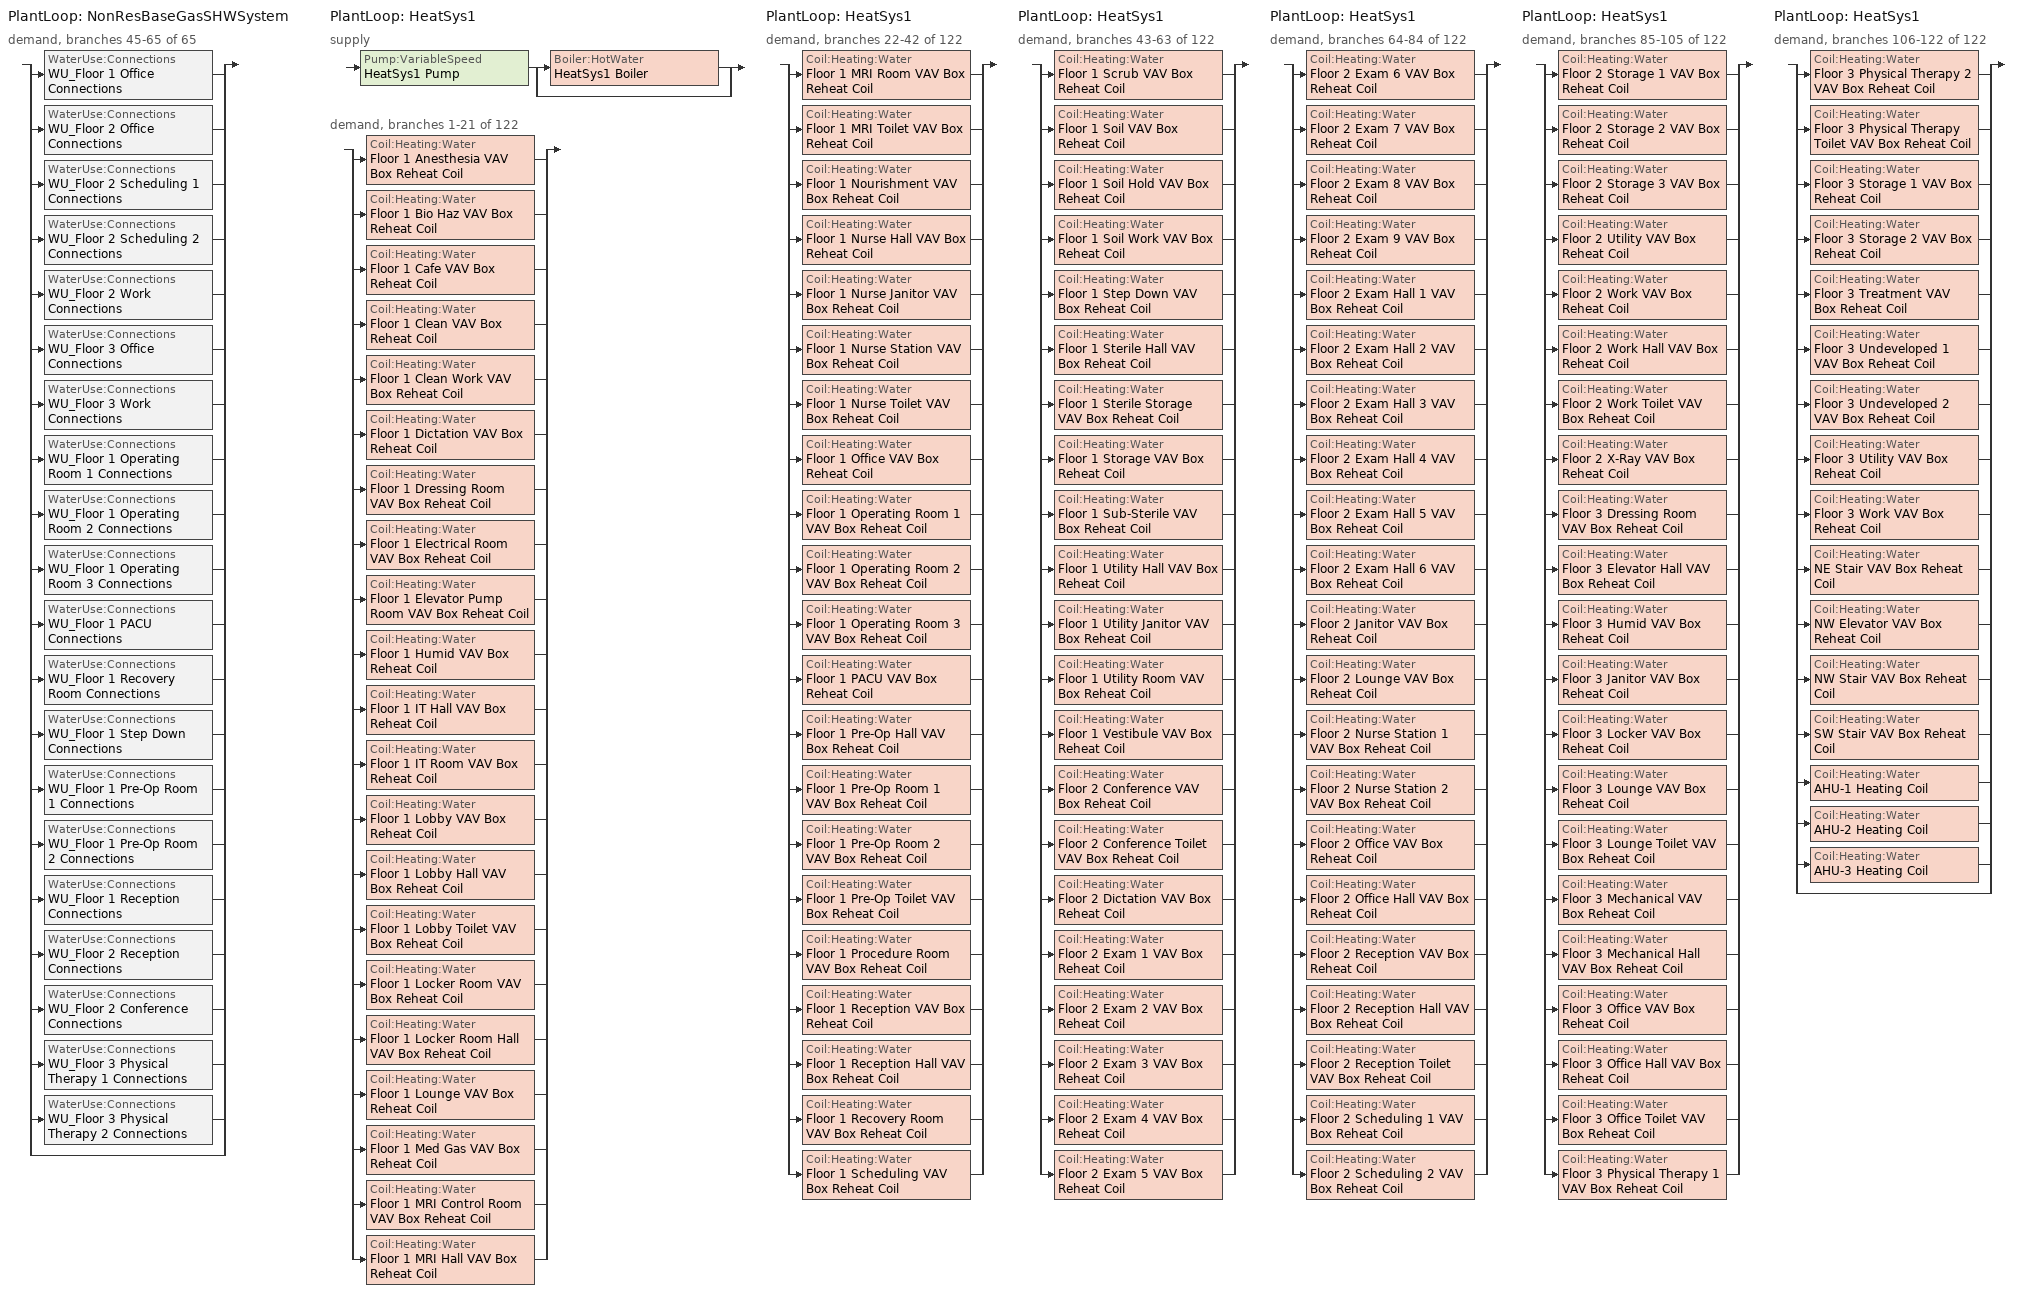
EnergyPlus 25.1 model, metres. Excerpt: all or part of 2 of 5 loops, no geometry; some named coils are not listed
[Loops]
PlantLoop 'NonResBaseGasSHWSystem'
 demand, branches 45-65 of 65: split
  | WaterUse:Connections 'WU_Floor 1 Office Connections'
  | WaterUse:Connections 'WU_Floor 2 Office Connections'
  | WaterUse:Connections 'WU_Floor 2 Scheduling 1 Connections'
  | WaterUse:Connections 'WU_Floor 2 Scheduling 2 Connections'
  | WaterUse:Connections 'WU_Floor 2 Work Connections'
  | WaterUse:Connections 'WU_Floor 3 Office Connections'
  | WaterUse:Connections 'WU_Floor 3 Work Connections'
  | WaterUse:Connections 'WU_Floor 1 Operating Room 1 Connections'
  | WaterUse:Connections 'WU_Floor 1 Operating Room 2 Connections'
  | WaterUse:Connections 'WU_Floor 1 Operating Room 3 Connections'
  | WaterUse:Connections 'WU_Floor 1 PACU Connections'
  | WaterUse:Connections 'WU_Floor 1 Recovery Room Connections'
  | WaterUse:Connections 'WU_Floor 1 Step Down Connections'
  | WaterUse:Connections 'WU_Floor 1 Pre-Op Room 1 Connections'
  | WaterUse:Connections 'WU_Floor 1 Pre-Op Room 2 Connections'
  | WaterUse:Connections 'WU_Floor 1 Reception Connections'
  | WaterUse:Connections 'WU_Floor 2 Reception Connections'
  | WaterUse:Connections 'WU_Floor 2 Conference Connections'
  | WaterUse:Connections 'WU_Floor 3 Physical Therapy 1 Connections'
  | WaterUse:Connections 'WU_Floor 3 Physical Therapy 2 Connections'
  | bypass
PlantLoop 'HeatSys1'
 supply: Pump:VariableSpeed 'HeatSys1 Pump' > split
  | Boiler:HotWater 'HeatSys1 Boiler'
  | bypass
 demand, branches 1-21 of 122: split
  | Coil:Heating:Water 'Floor 1 Anesthesia VAV Box Reheat Coil'
  | Coil:Heating:Water 'Floor 1 Bio Haz VAV Box Reheat Coil'
  | Coil:Heating:Water 'Floor 1 Cafe VAV Box Reheat Coil'
  | Coil:Heating:Water 'Floor 1 Clean VAV Box Reheat Coil'
  | Coil:Heating:Water 'Floor 1 Clean Work VAV Box Reheat Coil'
  | Coil:Heating:Water 'Floor 1 Dictation VAV Box Reheat Coil'
  | Coil:Heating:Water 'Floor 1 Dressing Room VAV Box Reheat Coil'
  | Coil:Heating:Water 'Floor 1 Electrical Room VAV Box Reheat Coil'
  | Coil:Heating:Water 'Floor 1 Elevator Pump Room VAV Box Reheat Coil'
  | Coil:Heating:Water 'Floor 1 Humid VAV Box Reheat Coil'
  | Coil:Heating:Water 'Floor 1 IT Hall VAV Box Reheat Coil'
  | Coil:Heating:Water 'Floor 1 IT Room VAV Box Reheat Coil'
  | Coil:Heating:Water 'Floor 1 Lobby VAV Box Reheat Coil'
  | Coil:Heating:Water 'Floor 1 Lobby Hall VAV Box Reheat Coil'
  | Coil:Heating:Water 'Floor 1 Lobby Toilet VAV Box Reheat Coil'
  | Coil:Heating:Water 'Floor 1 Locker Room VAV Box Reheat Coil'
  | Coil:Heating:Water 'Floor 1 Locker Room Hall VAV Box Reheat Coil'
  | Coil:Heating:Water 'Floor 1 Lounge VAV Box Reheat Coil'
  | Coil:Heating:Water 'Floor 1 Med Gas VAV Box Reheat Coil'
  | Coil:Heating:Water 'Floor 1 MRI Control Room VAV Box Reheat Coil'
  | Coil:Heating:Water 'Floor 1 MRI Hall VAV Box Reheat Coil'
PlantLoop 'HeatSys1'
 demand, branches 22-42 of 122: split
  | Coil:Heating:Water 'Floor 1 MRI Room VAV Box Reheat Coil'
  | Coil:Heating:Water 'Floor 1 MRI Toilet VAV Box Reheat Coil'
  | Coil:Heating:Water 'Floor 1 Nourishment VAV Box Reheat Coil'
  | Coil:Heating:Water 'Floor 1 Nurse Hall VAV Box Reheat Coil'
  | Coil:Heating:Water 'Floor 1 Nurse Janitor VAV Box Reheat Coil'
  | Coil:Heating:Water 'Floor 1 Nurse Station VAV Box Reheat Coil'
  | Coil:Heating:Water 'Floor 1 Nurse Toilet VAV Box Reheat Coil'
  | Coil:Heating:Water 'Floor 1 Office VAV Box Reheat Coil'
  | Coil:Heating:Water 'Floor 1 Operating Room 1 VAV Box Reheat Coil'
  | Coil:Heating:Water 'Floor 1 Operating Room 2 VAV Box Reheat Coil'
  | Coil:Heating:Water 'Floor 1 Operating Room 3 VAV Box Reheat Coil'
  | Coil:Heating:Water 'Floor 1 PACU VAV Box Reheat Coil'
  | Coil:Heating:Water 'Floor 1 Pre-Op Hall VAV Box Reheat Coil'
  | Coil:Heating:Water 'Floor 1 Pre-Op Room 1 VAV Box Reheat Coil'
  | Coil:Heating:Water 'Floor 1 Pre-Op Room 2 VAV Box Reheat Coil'
  | Coil:Heating:Water 'Floor 1 Pre-Op Toilet VAV Box Reheat Coil'
  | Coil:Heating:Water 'Floor 1 Procedure Room VAV Box Reheat Coil'
  | Coil:Heating:Water 'Floor 1 Reception VAV Box Reheat Coil'
  | Coil:Heating:Water 'Floor 1 Reception Hall VAV Box Reheat Coil'
  | Coil:Heating:Water 'Floor 1 Recovery Room VAV Box Reheat Coil'
  | Coil:Heating:Water 'Floor 1 Scheduling VAV Box Reheat Coil'
PlantLoop 'HeatSys1'
 demand, branches 43-63 of 122: split
  | Coil:Heating:Water 'Floor 1 Scrub VAV Box Reheat Coil'
  | Coil:Heating:Water 'Floor 1 Soil VAV Box Reheat Coil'
  | Coil:Heating:Water 'Floor 1 Soil Hold VAV Box Reheat Coil'
  | Coil:Heating:Water 'Floor 1 Soil Work VAV Box Reheat Coil'
  | Coil:Heating:Water 'Floor 1 Step Down VAV Box Reheat Coil'
  | Coil:Heating:Water 'Floor 1 Sterile Hall VAV Box Reheat Coil'
  | Coil:Heating:Water 'Floor 1 Sterile Storage VAV Box Reheat Coil'
  | Coil:Heating:Water 'Floor 1 Storage VAV Box Reheat Coil'
  | Coil:Heating:Water 'Floor 1 Sub-Sterile VAV Box Reheat Coil'
  | Coil:Heating:Water 'Floor 1 Utility Hall VAV Box Reheat Coil'
  | Coil:Heating:Water 'Floor 1 Utility Janitor VAV Box Reheat Coil'
  | Coil:Heating:Water 'Floor 1 Utility Room VAV Box Reheat Coil'
  | Coil:Heating:Water 'Floor 1 Vestibule VAV Box Reheat Coil'
  | Coil:Heating:Water 'Floor 2 Conference VAV Box Reheat Coil'
  | Coil:Heating:Water 'Floor 2 Conference Toilet VAV Box Reheat Coil'
  | Coil:Heating:Water 'Floor 2 Dictation VAV Box Reheat Coil'
  | Coil:Heating:Water 'Floor 2 Exam 1 VAV Box Reheat Coil'
  | Coil:Heating:Water 'Floor 2 Exam 2 VAV Box Reheat Coil'
  | Coil:Heating:Water 'Floor 2 Exam 3 VAV Box Reheat Coil'
  | Coil:Heating:Water 'Floor 2 Exam 4 VAV Box Reheat Coil'
  | Coil:Heating:Water 'Floor 2 Exam 5 VAV Box Reheat Coil'
PlantLoop 'HeatSys1'
 demand, branches 64-84 of 122: split
  | Coil:Heating:Water 'Floor 2 Exam 6 VAV Box Reheat Coil'
  | Coil:Heating:Water 'Floor 2 Exam 7 VAV Box Reheat Coil'
  | Coil:Heating:Water 'Floor 2 Exam 8 VAV Box Reheat Coil'
  | Coil:Heating:Water 'Floor 2 Exam 9 VAV Box Reheat Coil'
  | Coil:Heating:Water 'Floor 2 Exam Hall 1 VAV Box Reheat Coil'
  | Coil:Heating:Water 'Floor 2 Exam Hall 2 VAV Box Reheat Coil'
  | Coil:Heating:Water 'Floor 2 Exam Hall 3 VAV Box Reheat Coil'
  | Coil:Heating:Water 'Floor 2 Exam Hall 4 VAV Box Reheat Coil'
  | Coil:Heating:Water 'Floor 2 Exam Hall 5 VAV Box Reheat Coil'
  | Coil:Heating:Water 'Floor 2 Exam Hall 6 VAV Box Reheat Coil'
  | Coil:Heating:Water 'Floor 2 Janitor VAV Box Reheat Coil'
  | Coil:Heating:Water 'Floor 2 Lounge VAV Box Reheat Coil'
  | Coil:Heating:Water 'Floor 2 Nurse Station 1 VAV Box Reheat Coil'
  | Coil:Heating:Water 'Floor 2 Nurse Station 2 VAV Box Reheat Coil'
  | Coil:Heating:Water 'Floor 2 Office VAV Box Reheat Coil'
  | Coil:Heating:Water 'Floor 2 Office Hall VAV Box Reheat Coil'
  | Coil:Heating:Water 'Floor 2 Reception VAV Box Reheat Coil'
  | Coil:Heating:Water 'Floor 2 Reception Hall VAV Box Reheat Coil'
  | Coil:Heating:Water 'Floor 2 Reception Toilet VAV Box Reheat Coil'
  | Coil:Heating:Water 'Floor 2 Scheduling 1 VAV Box Reheat Coil'
  | Coil:Heating:Water 'Floor 2 Scheduling 2 VAV Box Reheat Coil'
PlantLoop 'HeatSys1'
 demand, branches 85-105 of 122: split
  | Coil:Heating:Water 'Floor 2 Storage 1 VAV Box Reheat Coil'
  | Coil:Heating:Water 'Floor 2 Storage 2 VAV Box Reheat Coil'
  | Coil:Heating:Water 'Floor 2 Storage 3 VAV Box Reheat Coil'
  | Coil:Heating:Water 'Floor 2 Utility VAV Box Reheat Coil'
  | Coil:Heating:Water 'Floor 2 Work VAV Box Reheat Coil'
  | Coil:Heating:Water 'Floor 2 Work Hall VAV Box Reheat Coil'
  | Coil:Heating:Water 'Floor 2 Work Toilet VAV Box Reheat Coil'
  | Coil:Heating:Water 'Floor 2 X-Ray VAV Box Reheat Coil'
  | Coil:Heating:Water 'Floor 3 Dressing Room VAV Box Reheat Coil'
  | Coil:Heating:Water 'Floor 3 Elevator Hall VAV Box Reheat Coil'
  | Coil:Heating:Water 'Floor 3 Humid VAV Box Reheat Coil'
  | Coil:Heating:Water 'Floor 3 Janitor VAV Box Reheat Coil'
  | Coil:Heating:Water 'Floor 3 Locker VAV Box Reheat Coil'
  | Coil:Heating:Water 'Floor 3 Lounge VAV Box Reheat Coil'
  | Coil:Heating:Water 'Floor 3 Lounge Toilet VAV Box Reheat Coil'
  | Coil:Heating:Water 'Floor 3 Mechanical VAV Box Reheat Coil'
  | Coil:Heating:Water 'Floor 3 Mechanical Hall VAV Box Reheat Coil'
  | Coil:Heating:Water 'Floor 3 Office VAV Box Reheat Coil'
  | Coil:Heating:Water 'Floor 3 Office Hall VAV Box Reheat Coil'
  | Coil:Heating:Water 'Floor 3 Office Toilet VAV Box Reheat Coil'
  | Coil:Heating:Water 'Floor 3 Physical Therapy 1 VAV Box Reheat Coil'
PlantLoop 'HeatSys1'
 demand, branches 106-122 of 122: split
  | Coil:Heating:Water 'Floor 3 Physical Therapy 2 VAV Box Reheat Coil'
  | Coil:Heating:Water 'Floor 3 Physical Therapy Toilet VAV Box Reheat Coil'
  | Coil:Heating:Water 'Floor 3 Storage 1 VAV Box Reheat Coil'
  | Coil:Heating:Water 'Floor 3 Storage 2 VAV Box Reheat Coil'
  | Coil:Heating:Water 'Floor 3 Treatment VAV Box Reheat Coil'
  | Coil:Heating:Water 'Floor 3 Undeveloped 1 VAV Box Reheat Coil'
  | Coil:Heating:Water 'Floor 3 Undeveloped 2 VAV Box Reheat Coil'
  | Coil:Heating:Water 'Floor 3 Utility VAV Box Reheat Coil'
  | Coil:Heating:Water 'Floor 3 Work VAV Box Reheat Coil'
  | Coil:Heating:Water 'NE Stair VAV Box Reheat Coil'
  | Coil:Heating:Water 'NW Elevator VAV Box Reheat Coil'
  | Coil:Heating:Water 'NW Stair VAV Box Reheat Coil'
  | Coil:Heating:Water 'SW Stair VAV Box Reheat Coil'
  | Coil:Heating:Water 'AHU-1 Heating Coil'
  | Coil:Heating:Water 'AHU-2 Heating Coil'
  | Coil:Heating:Water 'AHU-3 Heating Coil'
  | bypass
[Sizing:Plant]
HeatSys1: Loop Type=Heating; Design Loop Exit Temperature {C}=71.1111; Loop Design Temperature Difference {deltaC}=22.2222; Sizing Option=NonCoincident; Zone Timesteps in Averaging Window=1; Coincident Sizing Factor Mode=None
[Pump:VariableSpeed]
HeatSys1 Pump: Design Maximum Flow Rate {m3/s}=AUTOSIZE; Design Pump Head {Pa}=180705.7; Design Power Consumption {W}=AUTOSIZE; Motor Efficiency=0.909; Fraction of Motor Inefficiencies to Fluid Stream=0; Coefficient 1 of the Part Load Performance Curve=0; Coefficient 2 of the Part Load Performance Curve=3.2485; Coefficient 3 of the Part Load Performance Curve=-4.7443; Coefficient 4 of the Part Load Performance Curve=2.5295; Design Minimum Flow Rate {m3/s}=Autosize; Pump Control Type=Intermittent; Design Shaft Power per Unit Flow Rate per Unit Head {W/((m3/s)-Pa)}=1.4999
[PlantLoop]
HeatSys1: Fluid Type=Water; Plant Equipment Operation Scheme=HeatSys1 Loop Operation Scheme List; Maximum Loop Temperature {C}=100; Minimum Loop Temperature {C}=10; Maximum Loop Flow Rate {m3/s}=AUTOSIZE; Minimum Loop Flow Rate {m3/s}=0; Plant Loop Volume {m3}=AUTOSIZE; Load Distribution Scheme=Optimal
[PlantEquipmentList]
HeatSys1 Equipment List: HeatSys1 Boiler
[PlantEquipmentOperation:HeatingLoad]
HeatSys1 Operation Scheme: Load Range 1 Lower Limit {W}=0; Load Range 1 Upper Limit {W}=1000000000000000; Range 1 Equipment List=HeatSys1 Equipment List
[PlantEquipmentOperationSchemes]
HeatSys1 Loop Operation Scheme List: Control Scheme 1=HeatSys1 Operation Scheme; Control Scheme 1 Schedule=Always On Discrete
[SetpointManager:Scheduled] Control Variable=Temperature; Schedule=BaseHWSystemTemp
Name | Setpoint Node or NodeList
HeatSys1 Loop Setpoint Manager | HeatSys1 Supply Outlet Node
HeatSys1 Boiler Setpoint Manager | HeatSys1 Supply Equipment Outlet Node
[WaterUse:Equipment] Target Temperature Schedule=TargetSHWTemp135
Name | Peak Flow Rate {m3/s} | Flow Rate Fraction Schedule | Zone
WU_Floor 1 Office | 4.57088e-07 | OutpatientOfficeServiceHotWater | Floor_1_Office
WU_Floor 2 Office | 5.29958e-07 | OutpatientOfficeServiceHotWater | Floor_2_Office
WU_Floor 2 Scheduling 1 | 3.06618e-07 | OutpatientOfficeServiceHotWater | Floor_2_Scheduling_1
WU_Floor 2 Scheduling 2 | 3.23653e-07 | OutpatientOfficeServiceHotWater | Floor_2_Scheduling_2
WU_Floor 2 Work | 1.59934e-06 | OutpatientOfficeServiceHotWater | Floor_2_Work
WU_Floor 3 Office | 2.87313e-06 | OutpatientOfficeServiceHotWater | Floor_3_Office
WU_Floor 3 Work | 5.43207e-07 | OutpatientOfficeServiceHotWater | Floor_3_Work
WU_Floor 1 Operating Room 1 | 1.16086e-06 | OutpatientHealthServiceHotWater | Floor_1_Operating_Room_1
WU_Floor 1 Operating Room 2 | 1.21133e-06 | OutpatientHealthServiceHotWater | Floor_1_Operating_Room_2
WU_Floor 1 Operating Room 3 | 1.20124e-06 | OutpatientHealthServiceHotWater | Floor_1_Operating_Room_3
WU_Floor 1 PACU | 2.7255e-07 | OutpatientHealthServiceHotWater | Floor_1_PACU
WU_Floor 1 Recovery Room | 1.36275e-06 | OutpatientHealthServiceHotWater | Floor_1_Recovery_Room
WU_Floor 1 Step Down | 7.57082e-07 | OutpatientHealthServiceHotWater | Floor_1_Step_Down
WU_Floor 1 Pre-Op Room 1 | 4.76962e-07 | OutpatientHealthServiceHotWater | Floor_1_Pre_Op_Room_1
WU_Floor 1 Pre-Op Room 2 | 8.52979e-07 | OutpatientHealthServiceHotWater | Floor_1_Pre_Op_Room_2
WU_Floor 1 Reception | 4.81694e-07 | OutpatientOfficeServiceHotWater | Floor_1_Reception
WU_Floor 2 Reception | 9.31211e-07 | OutpatientOfficeServiceHotWater | Floor_2_Reception
WU_Floor 2 Conference | 1.04932e-06 | OutpatientOfficeServiceHotWater | Floor_2_Conference
WU_Floor 3 Physical Therapy 1 | 3.28069e-06 | OutpatientHealthServiceHotWater | Floor_3_Physical_Therapy_1
WU_Floor 3 Physical Therapy 2 | 1.49398e-06 | OutpatientHealthServiceHotWater | Floor_3_Physical_Therapy_2
[WaterUse:Connections] Drain Water Heat Exchanger Type=None; Drain Water Heat Exchanger Destination=Plant
Name | Water Use Equipment 1
WU_Floor 1 Office Connections | WU_Floor 1 Office
WU_Floor 2 Office Connections | WU_Floor 2 Office
WU_Floor 2 Scheduling 1 Connections | WU_Floor 2 Scheduling 1
WU_Floor 2 Scheduling 2 Connections | WU_Floor 2 Scheduling 2
WU_Floor 2 Work Connections | WU_Floor 2 Work
WU_Floor 3 Office Connections | WU_Floor 3 Office
WU_Floor 3 Work Connections | WU_Floor 3 Work
WU_Floor 1 Operating Room 1 Connections | WU_Floor 1 Operating Room 1
WU_Floor 1 Operating Room 2 Connections | WU_Floor 1 Operating Room 2
WU_Floor 1 Operating Room 3 Connections | WU_Floor 1 Operating Room 3
WU_Floor 1 PACU Connections | WU_Floor 1 PACU
WU_Floor 1 Recovery Room Connections | WU_Floor 1 Recovery Room
WU_Floor 1 Step Down Connections | WU_Floor 1 Step Down
WU_Floor 1 Pre-Op Room 1 Connections | WU_Floor 1 Pre-Op Room 1
WU_Floor 1 Pre-Op Room 2 Connections | WU_Floor 1 Pre-Op Room 2
WU_Floor 1 Reception Connections | WU_Floor 1 Reception
WU_Floor 2 Reception Connections | WU_Floor 2 Reception
WU_Floor 2 Conference Connections | WU_Floor 2 Conference
WU_Floor 3 Physical Therapy 1 Connections | WU_Floor 3 Physical Therapy 1
WU_Floor 3 Physical Therapy 2 Connections | WU_Floor 3 Physical Therapy 2
[Coil:Heating:Water] Availability Schedule=Always On Discrete; U-Factor Times Area Value {W/K}=AUTOSIZE; Maximum Water Flow Rate {m3/s}=AUTOSIZE; Performance Input Method=UFactorTimesAreaAndDesignWaterFlowRate; Rated Capacity {W}=AUTOSIZE; Rated Inlet Water Temperature {C}=71.1111; Rated Inlet Air Temperature {C}=16.6; Rated Outlet Water Temperature {C}=48.8889; Rated Outlet Air Temperature {C}=32.2
Floor 1 Anesthesia VAV Box Reheat Coil; Floor 1 Bio Haz VAV Box Reheat Coil; Floor 1 Cafe VAV Box Reheat Coil; Floor 1 Clean VAV Box Reheat Coil; Floor 1 Clean Work VAV Box Reheat Coil; Floor 1 Dictation VAV Box Reheat Coil; Floor 1 Dressing Room VAV Box Reheat Coil; Floor 1 Electrical Room VAV Box Reheat Coil; Floor 1 Elevator Pump Room VAV Box Reheat Coil; Floor 1 Humid VAV Box Reheat Coil; Floor 1 IT Hall VAV Box Reheat Coil; Floor 1 IT Room VAV Box Reheat Coil; Floor 1 Lobby VAV Box Reheat Coil; Floor 1 Lobby Hall VAV Box Reheat Coil; Floor 1 Lobby Toilet VAV Box Reheat Coil; Floor 1 Locker Room VAV Box Reheat Coil; Floor 1 Locker Room Hall VAV Box Reheat Coil; Floor 1 Lounge VAV Box Reheat Coil; Floor 1 Med Gas VAV Box Reheat Coil; Floor 1 MRI Control Room VAV Box Reheat Coil; Floor 1 MRI Hall VAV Box Reheat Coil; Floor 1 MRI Room VAV Box Reheat Coil; Floor 1 MRI Toilet VAV Box Reheat Coil; Floor 1 Nourishment VAV Box Reheat Coil; Floor 1 Nurse Hall VAV Box Reheat Coil; Floor 1 Nurse Janitor VAV Box Reheat Coil; Floor 1 Nurse Station VAV Box Reheat Coil; Floor 1 Nurse Toilet VAV Box Reheat Coil; Floor 1 Office VAV Box Reheat Coil; Floor 1 Operating Room 1 VAV Box Reheat Coil; Floor 1 Operating Room 2 VAV Box Reheat Coil; Floor 1 Operating Room 3 VAV Box Reheat Coil; Floor 1 PACU VAV Box Reheat Coil; Floor 1 Pre-Op Hall VAV Box Reheat Coil; Floor 1 Pre-Op Room 1 VAV Box Reheat Coil; Floor 1 Pre-Op Room 2 VAV Box Reheat Coil; Floor 1 Pre-Op Toilet VAV Box Reheat Coil; Floor 1 Procedure Room VAV Box Reheat Coil; Floor 1 Reception VAV Box Reheat Coil; Floor 1 Reception Hall VAV Box Reheat Coil; Floor 1 Recovery Room VAV Box Reheat Coil; Floor 1 Scheduling VAV Box Reheat Coil; Floor 1 Scrub VAV Box Reheat Coil; Floor 1 Soil VAV Box Reheat Coil; Floor 1 Soil Hold VAV Box Reheat Coil; Floor 1 Soil Work VAV Box Reheat Coil; Floor 1 Step Down VAV Box Reheat Coil; Floor 1 Sterile Hall VAV Box Reheat Coil; Floor 1 Sterile Storage VAV Box Reheat Coil; Floor 1 Storage VAV Box Reheat Coil; Floor 1 Sub-Sterile VAV Box Reheat Coil; Floor 1 Utility Hall VAV Box Reheat Coil; Floor 1 Utility Janitor VAV Box Reheat Coil; Floor 1 Utility Room VAV Box Reheat Coil; Floor 1 Vestibule VAV Box Reheat Coil; Floor 2 Conference VAV Box Reheat Coil; Floor 2 Conference Toilet VAV Box Reheat Coil; Floor 2 Dictation VAV Box Reheat Coil; Floor 2 Exam 1 VAV Box Reheat Coil; Floor 2 Exam 2 VAV Box Reheat Coil; Floor 2 Exam 3 VAV Box Reheat Coil; Floor 2 Exam 4 VAV Box Reheat Coil; Floor 2 Exam 5 VAV Box Reheat Coil; Floor 2 Exam 6 VAV Box Reheat Coil; Floor 2 Exam 7 VAV Box Reheat Coil; Floor 2 Exam 8 VAV Box Reheat Coil; Floor 2 Exam 9 VAV Box Reheat Coil; Floor 2 Exam Hall 1 VAV Box Reheat Coil; Floor 2 Exam Hall 2 VAV Box Reheat Coil; Floor 2 Exam Hall 3 VAV Box Reheat Coil; Floor 2 Exam Hall 4 VAV Box Reheat Coil; Floor 2 Exam Hall 5 VAV Box Reheat Coil; Floor 2 Exam Hall 6 VAV Box Reheat Coil; Floor 2 Janitor VAV Box Reheat Coil; Floor 2 Lounge VAV Box Reheat Coil; Floor 2 Nurse Station 1 VAV Box Reheat Coil; Floor 2 Nurse Station 2 VAV Box Reheat Coil; Floor 2 Office VAV Box Reheat Coil; Floor 2 Office Hall VAV Box Reheat Coil; Floor 2 Reception VAV Box Reheat Coil; Floor 2 Reception Hall VAV Box Reheat Coil; Floor 2 Reception Toilet VAV Box Reheat Coil; Floor 2 Scheduling 1 VAV Box Reheat Coil; Floor 2 Scheduling 2 VAV Box Reheat Coil; Floor 2 Storage 1 VAV Box Reheat Coil; Floor 2 Storage 2 VAV Box Reheat Coil; Floor 2 Storage 3 VAV Box Reheat Coil; Floor 2 Utility VAV Box Reheat Coil; Floor 2 Work VAV Box Reheat Coil; Floor 2 Work Hall VAV Box Reheat Coil; Floor 2 Work Toilet VAV Box Reheat Coil; Floor 2 X-Ray VAV Box Reheat Coil; Floor 3 Dressing Room VAV Box Reheat Coil; Floor 3 Elevator Hall VAV Box Reheat Coil; Floor 3 Humid VAV Box Reheat Coil; Floor 3 Janitor VAV Box Reheat Coil; Floor 3 Locker VAV Box Reheat Coil; Floor 3 Lounge VAV Box Reheat Coil; Floor 3 Lounge Toilet VAV Box Reheat Coil; Floor 3 Mechanical VAV Box Reheat Coil; Floor 3 Mechanical Hall VAV Box Reheat Coil; Floor 3 Office VAV Box Reheat Coil; Floor 3 Office Hall VAV Box Reheat Coil; Floor 3 Office Toilet VAV Box Reheat Coil; Floor 3 Physical Therapy 1 VAV Box Reheat Coil; Floor 3 Physical Therapy 2 VAV Box Reheat Coil; Floor 3 Physical Therapy Toilet VAV Box Reheat Coil; Floor 3 Storage 1 VAV Box Reheat Coil; Floor 3 Storage 2 VAV Box Reheat Coil; Floor 3 Treatment VAV Box Reheat Coil; Floor 3 Undeveloped 1 VAV Box Reheat Coil; Floor 3 Undeveloped 2 VAV Box Reheat Coil; Floor 3 Utility VAV Box Reheat Coil; Floor 3 Work VAV Box Reheat Coil; NE Stair VAV Box Reheat Coil; NW Elevator VAV Box Reheat Coil; NW Stair VAV Box Reheat Coil; SW Stair VAV Box Reheat Coil
[Boiler:HotWater]
HeatSys1 Boiler: Fuel Type=NaturalGas; Nominal Capacity {W}=Autosize; Nominal Thermal Efficiency=0.85; Efficiency Curve Temperature Evaluation Variable=LeavingBoiler; Normalized Boiler Efficiency Curve=HeatSys1 Boiler Efficiency Curve; Design Water Flow Rate {m3/s}=AUTOSIZE; Minimum Part Load Ratio=0; Maximum Part Load Ratio=1.2; Optimum Part Load Ratio=1; Water Outlet Upper Temperature Limit {C}=95; Boiler Flow Mode=LeavingSetpointModulated; On Cycle Parasitic Electric Load {W}=0; Sizing Factor=0.3
[Schedule:Day:Hourly]
BaseHWSystemTempDaily: 71.1, 71.1, 71.1, 71.1, 71.1, 71.1, 71.1, 71.1, 71.1, 71.1, 71.1, 71.1, 71.1, 71.1, 71.1, 71.1, 71.1, 71.1, 71.1, 71.1, 71.1, 71.1, 71.1, 71.1
TargetSHWTemp135Daily: 57.2, 57.2, 57.2, 57.2, 57.2, 57.2, 57.2, 57.2, 57.2, 57.2, 57.2, 57.2, 57.2, 57.2, 57.2, 57.2, 57.2, 57.2, 57.2, 57.2, 57.2, 57.2, 57.2, 57.2
OutpatientHealthServiceHotWaterWD: 0.01, 0.01, 0.01, 0.01, 0.01, 0.01, 0.01, 0.17, 0.58, 0.66, 0.78, 0.82, 0.71, 0.82, 0.78, 0.74, 0.63, 0.41, 0.18, 0.18, 0.18, 0.1, 0.01, 0.01
OutpatientHealthServiceHotWaterSat: 0.01, 0.01, 0.01, 0.01, 0.01, 0.01, 0.01, 0.01, 0.2, 0.28, 0.3, 0.3, 0.24, 0.24, 0.23, 0.23, 0.23, 0.1, 0.01, 0.01, 0.01, 0.01, 0.01, 0.01
OutpatientHealthServiceHotWaterSun: 0.01, 0.01, 0.01, 0.01, 0.01, 0.01, 0.01, 0.01, 0.01, 0.01, 0.01, 0.01, 0.01, 0.01, 0.01, 0.01, 0.01, 0.01, 0.01, 0.01, 0.01, 0.01, 0.01, 0.01
OutpatientOfficeServiceHotWaterWD: 0.05, 0.05, 0.05, 0.05, 0.05, 0.08, 0.07, 0.19, 0.35, 0.38, 0.39, 0.47, 0.57, 0.54, 0.34, 0.33, 0.44, 0.26, 0.21, 0.15, 0.17, 0.08, 0.05, 0.05
OutpatientOfficeServiceHotWaterSat: 0.05, 0.05, 0.05, 0.05, 0.05, 0.08, 0.07, 0.11, 0.15, 0.21, 0.19, 0.23, 0.2, 0.19, 0.15, 0.12, 0.14, 0.07, 0.07, 0.07, 0.07, 0.09, 0.05, 0.05
OutpatientOfficeServiceHotWaterSun: 0.04, 0.04, 0.04, 0.04, 0.04, 0.07, 0.04, 0.04, 0.04, 0.04, 0.04, 0.06, 0.06, 0.09, 0.06, 0.04, 0.04, 0.04, 0.04, 0.04, 0.04, 0.07, 0.04, 0.04
[Schedule:Week:Daily]
BaseHWSystemTempWk: BaseHWSystemTempDaily, BaseHWSystemTempDaily, BaseHWSystemTempDaily, BaseHWSystemTempDaily, BaseHWSystemTempDaily, BaseHWSystemTempDaily, BaseHWSystemTempDaily, BaseHWSystemTempDaily, BaseHWSystemTempDaily, BaseHWSystemTempDaily, BaseHWSystemTempDaily, BaseHWSystemTempDaily
TargetSHWTemp135Wk: TargetSHWTemp135Daily, TargetSHWTemp135Daily, TargetSHWTemp135Daily, TargetSHWTemp135Daily, TargetSHWTemp135Daily, TargetSHWTemp135Daily, TargetSHWTemp135Daily, TargetSHWTemp135Daily, TargetSHWTemp135Daily, TargetSHWTemp135Daily, TargetSHWTemp135Daily, TargetSHWTemp135Daily
OutpatientHealthServiceHotWaterWk: OutpatientHealthServiceHotWaterSun, OutpatientHealthServiceHotWaterWD, OutpatientHealthServiceHotWaterWD, OutpatientHealthServiceHotWaterWD, OutpatientHealthServiceHotWaterWD, OutpatientHealthServiceHotWaterWD, OutpatientHealthServiceHotWaterSat, OutpatientHealthServiceHotWaterSun, OutpatientHealthServiceHotWaterWD, OutpatientHealthServiceHotWaterWD, OutpatientHealthServiceHotWaterSun, OutpatientHealthServiceHotWaterSun
OutpatientOfficeServiceHotWaterWk: OutpatientOfficeServiceHotWaterSun, OutpatientOfficeServiceHotWaterWD, OutpatientOfficeServiceHotWaterWD, OutpatientOfficeServiceHotWaterWD, OutpatientOfficeServiceHotWaterWD, OutpatientOfficeServiceHotWaterWD, OutpatientOfficeServiceHotWaterSat, OutpatientOfficeServiceHotWaterSun, OutpatientOfficeServiceHotWaterWD, OutpatientOfficeServiceHotWaterWD, OutpatientOfficeServiceHotWaterSun, OutpatientOfficeServiceHotWaterSun
[Schedule:Year]
BaseHWSystemTemp: BaseHWSystemTempWk, 1, 1, 12, 31
TargetSHWTemp135: TargetSHWTemp135Wk, 1, 1, 12, 31
OutpatientHealthServiceHotWater: OutpatientHealthServiceHotWaterWk, 1, 1, 12, 31
OutpatientOfficeServiceHotWater: OutpatientOfficeServiceHotWaterWk, 1, 1, 12, 31
[Schedule:Constant]
Always On Discrete: Hourly Value=1
[Curve:Cubic]
HeatSys1 Boiler Efficiency Curve: Coefficient1 Constant=0.626428; Coefficient2 x=0.645644; Coefficient3 x**2=-0.777207; Coefficient4 x**3=0.313807; Minimum Value of x=0.1; Maximum Value of x=1
